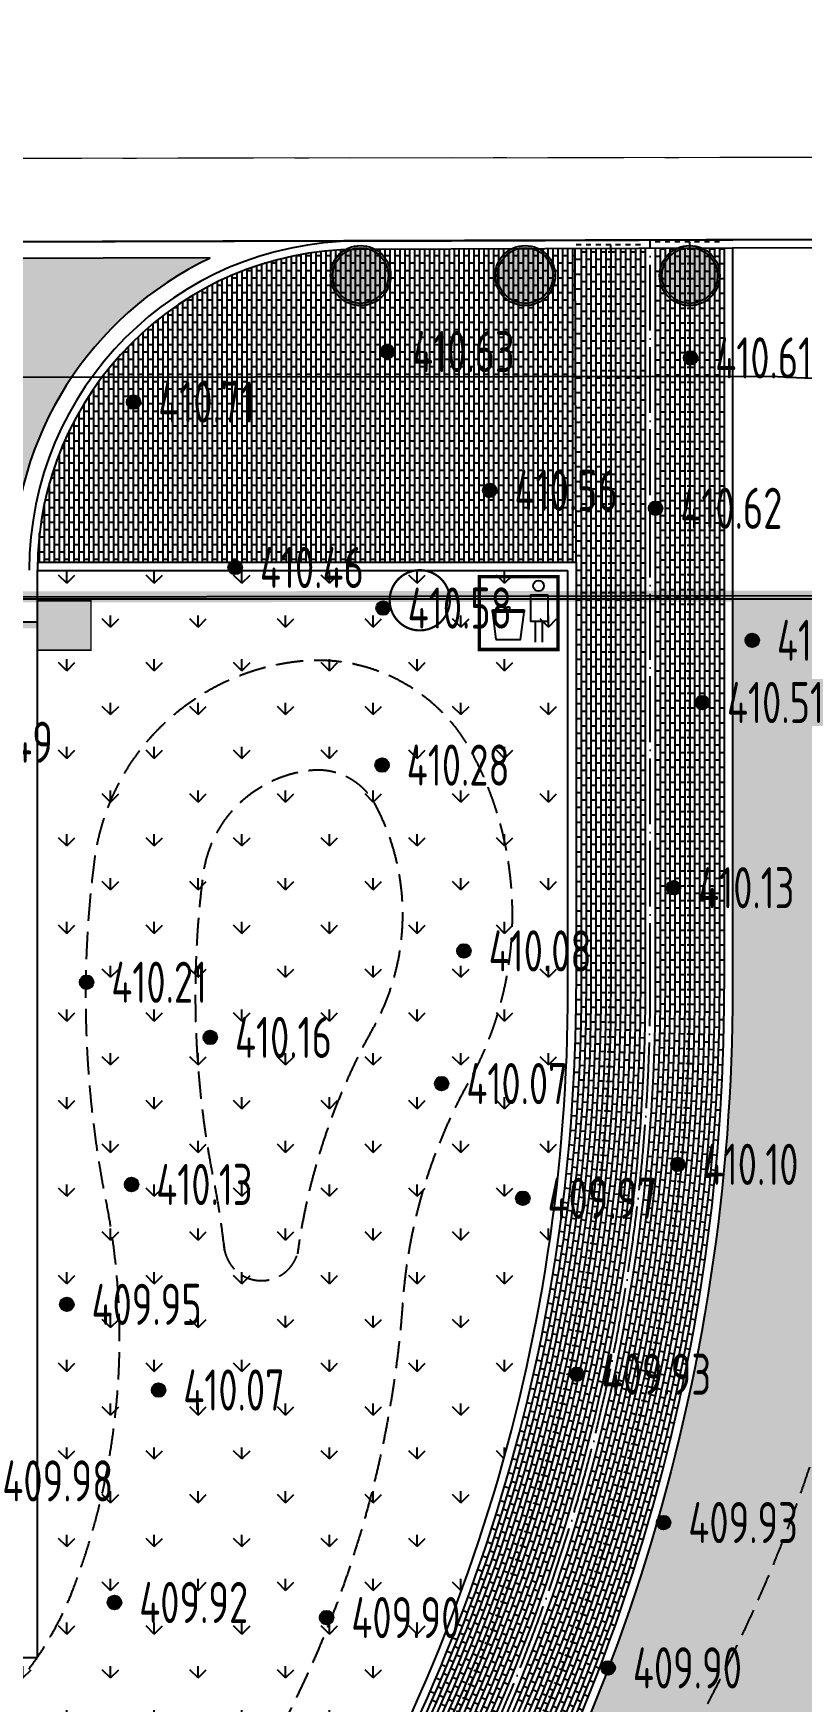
# Model space of a CAD drawing. Header units: millimetres. Extents: x 387826 to 388039216, y 3325062 to 3325368396.
# Drawn here: x 387592578 to 387606583, y 3324925966 to 3324956379 of the extents above; entities that cross this region are included whole.
import ezdxf
from ezdxf.enums import TextEntityAlignment as Align

# ---------------------------------------------------------------- set-up
doc = ezdxf.new("R2010")
doc.units = ezdxf.units.MM
doc.header["$LTSCALE"] = 1000
doc.header["$MEASUREMENT"] = 0
for name, pattern in [('000-Earth-MSCQ（不打印）$0$C2', [13.5, 10, -1.5, 0.5, -1.5]), ('000-Earth-MSCQ（不打印）$0$DIVIDE2', [0.625, 0.25, -0.125, 0, -0.125, 0, -0.125]), ('ACAD_ISO04W100', [30, 24, -3, 0, -3]), ('C2', [13.5, 10, -1.5, 0.5, -1.5]), ('DASH', [0.35, 0.25, -0.1]), ('DIVIDE2', [0.625, 0.25, -0.125, 0, -0.125, 0, -0.125])]:
    doc.linetypes.add(name, pattern=pattern)
for name, color, linetype in [('0 Plan-Furniture', 215, 'Continuous'), ('0 Plan-Green', 3, 'Continuous'), ('0 Plan-Green C1', 60, 'DASH'), ('0 Plan-Green C2', 75, 'DASH'), ('0 Plan-Green Hatch', 76, 'Continuous'), ('0 Plan-Hatch 1', 8, 'Continuous'), ('0 Plan-Pavedivide', 15, 'Continuous'), ('0 Plan-Road 1', 2, 'Continuous'), ('0 Plan-Road 2', 40, 'Continuous'), ('0 Plan-Wall 1', 32, 'Continuous'), ('0-SITE', 7, 'Continuous'), ('000-Earth-MSCQ（不打印）$0$0NT-Earth Building', 251, 'Continuous'), ('000-Earth-MSCQ（不打印）$0$0NT-Earth Rord', 2, 'Continuous'), ('000-Earth-MSCQ（不打印）$0$0NT-Redline', 1, '000-Earth-MSCQ（不打印）$0$DIVIDE2'), ('000-Earth-MSCQ（不打印）$0$GCD', 251, 'Continuous'), ('000-Earth-MSCQ（不打印）$0$RD-红线', 7, 'Continuous'), ('0NT-Center', 1, 'ACAD_ISO04W100'), ('0NT-Redline', 1, 'DIVIDE2')]:
    doc.layers.add(name, color=color, linetype=linetype)
doc.layers.add('000-Earth-MSCQ（不打印）$0$RD-中线', color=1, linetype='000-Earth-MSCQ（不打印）$0$C2', lineweight=0)
doc.layers.add('RD-中线', color=1, linetype='C2', lineweight=0)
doc.layers.add('0NT-辅助线（不打印）', color=157, linetype='Continuous', plot=False)
doc.styles.add('000-Earth-MSCQ（不打印）$0$HZ', font='gbenor.shx', dxfattribs={"width": 0.8, "bigfont": 'hztxt.shx'})
pattern_1 = [(90, (387910883.6, 3325096422.7), (-798.2364, 798.2364), [211.6645, -1384.808]), (45, (387910883.6, 3325096422.7), (-798.237, 798.237), [211.6645, -917.213]), (135, (387910883.6, 3325096422.7), (-798.237, -798.237), [211.6645, -917.213])]

# ---------------------------------------------------------------- blocks, each defined once
blk = doc.blocks.new('GZF')
at = {"layer": '0 Plan-Hatch 1', "ltscale": 10}
for p, q in [((0, 630), (0, 540)), ((-135, 540), (-135, 450)), ((-135, 360), (-135, 270)), ((0, 450), (0, 360)), ((-135, 180), (-135, 90)), ((-135, 0), (-135, -90)), ((0, 270), (0, 180)), ((0, 90), (0, 0)), ((-135, -180), (-135, -270)), ((0, -270), (0, -360)), ((-135, -360), (-135, -450)), ((-135, -540), (-135, -630)), ((0, -450), (0, -540))]:
    blk.add_line(p, q, dxfattribs=at)
at = {"layer": '0NT-辅助线（不打印）', "ltscale": 10}
for p, q in [((0, 0), (-135, 0)), ((0, 45), (0, -45)), ((0, -90), (0, -180))]:
    blk.add_line(p, q, dxfattribs=at)
blk.add_circle((0, 0), 9.1, dxfattribs=at)
blk = doc.blocks.new('000-Earth-MSCQ（不打印）$0$gc200')
h = blk.add_hatch(color=256)
edge = h.paths.add_edge_path()
edge.add_arc((0, 0), 0.25, 0, 360)
blk.add_circle((0, 0), 0.25)
blk = doc.blocks.new('000-Earth-MSCQ（不打印）')
at = {"layer": '000-Earth-MSCQ（不打印）$0$0NT-Earth Building', "flags": 128}
blk.add_lwpolyline([(387665912, 3325126056), (387660810, 3325090818), (387659421, 3325081389), (387655754, 3325049879), (387653496, 3325031170), (387649228, 3324995042), (387645973, 3324971300), (387643855, 3324956176), (387643100, 3324954859), (387641858, 3324954116), (387641144, 3324953580), (387636961, 3324953161), (387621878, 3324953379), (387607044, 3324952618), (387565204, 3324952506), (387550700, 3324952182), (387550439, 3324948057), (387548142, 3324946295)], dxfattribs=at)
at = {"layer": '000-Earth-MSCQ（不打印）$0$0NT-Earth Rord', "color": 8}
blk.add_lwpolyline([(387812091, 3325157336), (387803520, 3325142962), (387806085, 3325140996), (387789740, 3325111572), (387783836, 3325112751, 0.044396), (387777604, 3325113081, 0.292814), (387770442, 3325107823), (387767042, 3325098395), (387742439, 3325107401), (387733962, 3325100495), (387710761, 3325103573), (387707062, 3325086343), (387664000, 3325090184), (387658618, 3325029855), (387656935, 3325010980), (387655486, 3324994740), (387654965, 3324989077, -0.149248), (387646090, 3324967247, -0.176481), (387620643, 3324951141, -0.061287), (387606030, 3324950121), (387564308, 3324950070), (387551979, 3324937711), (387552033, 3324893807), (387552063, 3324868731)], format="xyb", dxfattribs=at)
at = {"layer": '000-Earth-MSCQ（不打印）$0$0NT-Redline', "ltscale": 2, "const_width": 200, "flags": 128}
blk.add_lwpolyline([(387727149, 3325038561), (387731947, 3325045522), (387732793, 3325048405), (387736658, 3325052380), (387738724, 3325053062), (387755596, 3325073700), (387757359, 3325075810), (387765031, 3325091176), (387763567, 3325091307), (387766674, 3325095973), (387768081, 3325098002), (387742439, 3325107401), (387733962, 3325100495), (387710761, 3325103573), (387709168, 3325096153), (387707062, 3325086343), (387667982, 3325089798), (387659067, 3324989866, -0.388035), (387611316, 3324946127), (387565970, 3324946072), (387555981, 3324936059), (387556068, 3324865035), (387556223, 3324859820), (387559228, 3324808008), (387571720, 3324797668), (387579381, 3324798672), (387574233, 3324808495), (387578832, 3324814782), (387583345, 3324819564), (387587163, 3324822804), (387589540, 3324824523), (387592355, 3324826109), (387596137, 3324826850), (387597082, 3324832681), (387591571, 3324839025), (387608981, 3324853035), (387614411, 3324846804), (387614514, 3324846803), (387616795, 3324854896), (387623174, 3324853940), (387635096, 3324877615), (387637326, 3324880091), (387648093, 3324901769), (387653676, 3324913099), (387659030, 3324926313), (387666293, 3324933026), (387674563, 3324955273), (387674699, 3324955834), (387679274, 3324966056), (387692671, 3324988472), (387687672, 3324991570), (387699107, 3325013209), (387703731, 3325018963), (387707661, 3325021086), (387708979, 3325021533), (387713125, 3325024321), (387719878, 3325030250)], format="xyb", close=True, dxfattribs=at)
at = {"layer": '000-Earth-MSCQ（不打印）$0$RD-中线', "ltscale": 0.5, "flags": 128}
blk.add_lwpolyline([(387483592, 3324953971), (387611306, 3324954127, 0.388035), (387651099, 3324990573), (387682291, 3325340224)], format="xyb", dxfattribs=at)
at = {"layer": '000-Earth-MSCQ（不打印）$0$RD-红线', "color": 1, "ltscale": 10}
blk.add_line((387611316, 3324946127), (387565970, 3324946072), dxfattribs=at)
at = {"layer": '000-Earth-MSCQ（不打印）$0$GCD', "linetype": 'Continuous'}
ref = blk.add_blockref('000-Earth-MSCQ（不打印）$0$gc200', (387599031, 3324950578), dxfattribs=dict(at, xscale=500, yscale=500, zscale=500))
ref.add_attrib('height', '410.63', dxfattribs={"linetype": 'Continuous', "height": 750, "style": '000-Earth-MSCQ（不打印）$0$HZ', "width": 0.8}).set_placement((387599481, 3324950578), align=Align.MIDDLE_LEFT)
ref = blk.add_blockref('000-Earth-MSCQ（不打印）$0$gc200', (387604558, 3324950462), dxfattribs=dict(at, xscale=500, yscale=500, zscale=500))
ref.add_attrib('height', '410.61', dxfattribs={"linetype": 'Continuous', "height": 750, "style": '000-Earth-MSCQ（不打印）$0$HZ', "width": 0.8}).set_placement((387605008, 3324950462), align=Align.MIDDLE_LEFT)
ref = blk.add_blockref('000-Earth-MSCQ（不打印）$0$gc200', (387594405, 3324949657), dxfattribs=dict(at, xscale=500, yscale=500, zscale=500))
ref.add_attrib('height', '410.71', dxfattribs={"linetype": 'Continuous', "height": 750, "style": '000-Earth-MSCQ（不打印）$0$HZ', "width": 0.8}).set_placement((387594855, 3324949657), align=Align.MIDDLE_LEFT)
ref = blk.add_blockref('000-Earth-MSCQ（不打印）$0$gc200', (387600898, 3324948047), dxfattribs=dict(at, xscale=500, yscale=500, zscale=500))
ref.add_attrib('height', '410.56', dxfattribs={"linetype": 'Continuous', "height": 750, "style": '000-Earth-MSCQ（不打印）$0$HZ', "width": 0.8}).set_placement((387601348, 3324948047), align=Align.MIDDLE_LEFT)
ref = blk.add_blockref('000-Earth-MSCQ（不打印）$0$gc200', (387603921, 3324947721), dxfattribs=dict(at, xscale=500, yscale=500, zscale=500))
ref.add_attrib('height', '410.62', dxfattribs={"linetype": 'Continuous', "height": 750, "style": '000-Earth-MSCQ（不打印）$0$HZ', "width": 0.8}).set_placement((387604371, 3324947721), align=Align.MIDDLE_LEFT)
ref = blk.add_blockref('000-Earth-MSCQ（不打印）$0$gc200', (387596257, 3324946642), dxfattribs=dict(at, xscale=500, yscale=500, zscale=500))
ref.add_attrib('height', '410.46', dxfattribs={"linetype": 'Continuous', "height": 750, "style": '000-Earth-MSCQ（不打印）$0$HZ', "width": 0.8}).set_placement((387596707, 3324946642), align=Align.MIDDLE_LEFT)
ref = blk.add_blockref('000-Earth-MSCQ（不打印）$0$gc200', (387598952, 3324945902), dxfattribs=dict(at, xscale=500, yscale=500, zscale=500))
ref.add_attrib('height', '410.58', dxfattribs={"linetype": 'Continuous', "height": 750, "style": '000-Earth-MSCQ（不打印）$0$HZ', "width": 0.8}).set_placement((387599402, 3324945902), align=Align.MIDDLE_LEFT)
ref = blk.add_blockref('000-Earth-MSCQ（不打印）$0$gc200', (387605682, 3324945314), dxfattribs=dict(at, xscale=500, yscale=500, zscale=500))
ref.add_attrib('height', '410.59', dxfattribs={"linetype": 'Continuous', "height": 750, "style": '000-Earth-MSCQ（不打印）$0$HZ', "width": 0.8}).set_placement((387606132, 3324945314), align=Align.MIDDLE_LEFT)
ref = blk.add_blockref('000-Earth-MSCQ（不打印）$0$gc200', (387604772, 3324944180), dxfattribs=dict(at, xscale=500, yscale=500, zscale=500))
ref.add_attrib('height', '410.51', dxfattribs={"linetype": 'Continuous', "height": 750, "style": '000-Earth-MSCQ（不打印）$0$HZ', "width": 0.8}).set_placement((387605222, 3324944180), align=Align.MIDDLE_LEFT)
ref = blk.add_blockref('000-Earth-MSCQ（不打印）$0$gc200', (387590582, 3324943456), dxfattribs=dict(at, xscale=500, yscale=500, zscale=500))
ref.add_attrib('height', '410.49', dxfattribs={"linetype": 'Continuous', "height": 750, "style": '000-Earth-MSCQ（不打印）$0$HZ', "width": 0.8}).set_placement((387591032, 3324943456), align=Align.MIDDLE_LEFT)
ref = blk.add_blockref('000-Earth-MSCQ（不打印）$0$gc200', (387598934, 3324943039), dxfattribs=dict(at, xscale=500, yscale=500, zscale=500))
ref.add_attrib('height', '410.28', dxfattribs={"linetype": 'Continuous', "height": 750, "style": '000-Earth-MSCQ（不打印）$0$HZ', "width": 0.8}).set_placement((387599384, 3324943039), align=Align.MIDDLE_LEFT)
ref = blk.add_blockref('000-Earth-MSCQ（不打印）$0$gc200', (387604246, 3324940804), dxfattribs=dict(at, xscale=500, yscale=500, zscale=500))
ref.add_attrib('height', '410.13', dxfattribs={"linetype": 'Continuous', "height": 750, "style": '000-Earth-MSCQ（不打印）$0$HZ', "width": 0.8}).set_placement((387604696, 3324940804), align=Align.MIDDLE_LEFT)
ref = blk.add_blockref('000-Earth-MSCQ（不打印）$0$gc200', (387600427, 3324939652), dxfattribs=dict(at, xscale=500, yscale=500, zscale=500))
ref.add_attrib('height', '410.08', dxfattribs={"linetype": 'Continuous', "height": 750, "style": '000-Earth-MSCQ（不打印）$0$HZ', "width": 0.8}).set_placement((387600877, 3324939652), align=Align.MIDDLE_LEFT)
ref = blk.add_blockref('000-Earth-MSCQ（不打印）$0$gc200', (387593549, 3324939081), dxfattribs=dict(at, xscale=500, yscale=500, zscale=500))
ref.add_attrib('height', '410.21', dxfattribs={"linetype": 'Continuous', "height": 750, "style": '000-Earth-MSCQ（不打印）$0$HZ', "width": 0.8}).set_placement((387593999, 3324939081), align=Align.MIDDLE_LEFT)
ref = blk.add_blockref('000-Earth-MSCQ（不打印）$0$gc200', (387595803, 3324938075), dxfattribs=dict(at, xscale=500, yscale=500, zscale=500))
ref.add_attrib('height', '410.16', dxfattribs={"linetype": 'Continuous', "height": 750, "style": '000-Earth-MSCQ（不打印）$0$HZ', "width": 0.8}).set_placement((387596253, 3324938075), align=Align.MIDDLE_LEFT)
ref = blk.add_blockref('000-Earth-MSCQ（不打印）$0$gc200', (387600021, 3324937233), dxfattribs=dict(at, xscale=500, yscale=500, zscale=500))
ref.add_attrib('height', '410.07', dxfattribs={"linetype": 'Continuous', "height": 750, "style": '000-Earth-MSCQ（不打印）$0$HZ', "width": 0.8}).set_placement((387600471, 3324937233), align=Align.MIDDLE_LEFT)
ref = blk.add_blockref('000-Earth-MSCQ（不打印）$0$gc200', (387604329, 3324935761), dxfattribs=dict(at, xscale=500, yscale=500, zscale=500))
ref.add_attrib('height', '410.10', dxfattribs={"linetype": 'Continuous', "height": 750, "style": '000-Earth-MSCQ（不打印）$0$HZ', "width": 0.8}).set_placement((387604779, 3324935761), align=Align.MIDDLE_LEFT)
ref = blk.add_blockref('000-Earth-MSCQ（不打印）$0$gc200', (387594368, 3324935394), dxfattribs=dict(at, xscale=500, yscale=500, zscale=500))
ref.add_attrib('height', '410.13', dxfattribs={"linetype": 'Continuous', "height": 750, "style": '000-Earth-MSCQ（不打印）$0$HZ', "width": 0.8}).set_placement((387594818, 3324935394), align=Align.MIDDLE_LEFT)
ref = blk.add_blockref('000-Earth-MSCQ（不打印）$0$gc200', (387601501, 3324935142), dxfattribs=dict(at, xscale=500, yscale=500, zscale=500))
ref.add_attrib('height', '409.97', dxfattribs={"linetype": 'Continuous', "height": 750, "style": '000-Earth-MSCQ（不打印）$0$HZ', "width": 0.8}).set_placement((387601951, 3324935142), align=Align.MIDDLE_LEFT)
ref = blk.add_blockref('000-Earth-MSCQ（不打印）$0$gc200', (387593188, 3324933209), dxfattribs=dict(at, xscale=500, yscale=500, zscale=500))
ref.add_attrib('height', '409.95', dxfattribs={"linetype": 'Continuous', "height": 750, "style": '000-Earth-MSCQ（不打印）$0$HZ', "width": 0.8}).set_placement((387593638, 3324933209), align=Align.MIDDLE_LEFT)
ref = blk.add_blockref('000-Earth-MSCQ（不打印）$0$gc200', (387594861, 3324931647), dxfattribs=dict(at, xscale=500, yscale=500, zscale=500))
ref.add_attrib('height', '410.07', dxfattribs={"linetype": 'Continuous', "height": 750, "style": '000-Earth-MSCQ（不打印）$0$HZ', "width": 0.8}).set_placement((387595311, 3324931647), align=Align.MIDDLE_LEFT)
ref = blk.add_blockref('000-Earth-MSCQ（不打印）$0$gc200', (387602486, 3324931935), dxfattribs=dict(at, xscale=500, yscale=500, zscale=500))
ref.add_attrib('height', '409.93', dxfattribs={"linetype": 'Continuous', "height": 750, "style": '000-Earth-MSCQ（不打印）$0$HZ', "width": 0.8}).set_placement((387602936, 3324931935), align=Align.MIDDLE_LEFT)
ref = blk.add_blockref('000-Earth-MSCQ（不打印）$0$gc200', (387591562, 3324929990), dxfattribs=dict(at, xscale=500, yscale=500, zscale=500))
ref.add_attrib('height', '409.98', dxfattribs={"linetype": 'Continuous', "height": 750, "style": '000-Earth-MSCQ（不打印）$0$HZ', "width": 0.8}).set_placement((387592012, 3324929990), align=Align.MIDDLE_LEFT)
ref = blk.add_blockref('000-Earth-MSCQ（不打印）$0$gc200', (387604067, 3324929231), dxfattribs=dict(at, xscale=500, yscale=500, zscale=500))
ref.add_attrib('height', '409.93', dxfattribs={"linetype": 'Continuous', "height": 750, "style": '000-Earth-MSCQ（不打印）$0$HZ', "width": 0.8}).set_placement((387604517, 3324929231), align=Align.MIDDLE_LEFT)
ref = blk.add_blockref('000-Earth-MSCQ（不打印）$0$gc200', (387594057, 3324927774), dxfattribs=dict(at, xscale=500, yscale=500, zscale=500))
ref.add_attrib('height', '409.92', dxfattribs={"linetype": 'Continuous', "height": 750, "style": '000-Earth-MSCQ（不打印）$0$HZ', "width": 0.8}).set_placement((387594507, 3324927774), align=Align.MIDDLE_LEFT)
ref = blk.add_blockref('000-Earth-MSCQ（不打印）$0$gc200', (387597924, 3324927498), dxfattribs=dict(at, xscale=500, yscale=500, zscale=500))
ref.add_attrib('height', '409.90', dxfattribs={"linetype": 'Continuous', "height": 750, "style": '000-Earth-MSCQ（不打印）$0$HZ', "width": 0.8}).set_placement((387598374, 3324927498), align=Align.MIDDLE_LEFT)
ref = blk.add_blockref('000-Earth-MSCQ（不打印）$0$gc200', (387603056, 3324926582), dxfattribs=dict(at, xscale=500, yscale=500, zscale=500))
ref.add_attrib('height', '409.90', dxfattribs={"linetype": 'Continuous', "height": 750, "style": '000-Earth-MSCQ（不打印）$0$HZ', "width": 0.8}).set_placement((387603506, 3324926582), align=Align.MIDDLE_LEFT)
blk = doc.blocks.new('fsdeghfgjfg')
at = {"layer": '0 Plan-Furniture'}
for p, q in [((481422.01, 3490948.201), (481422.505, 3490948.201)), ((481422.01, 3490948.201), (481422.011, 3490947.445)), ((481422.505, 3490948.201), (481422.505, 3490947.445)), ((481420.931, 3490947.709), (481420.931, 3490947.778)), ((481420.931, 3490947.778), (481421.831, 3490947.778)), ((481421.343, 3490947.778), (481421.343, 3490947.865)), ((481421.343, 3490947.865), (481421.42, 3490947.865)), ((481421.42, 3490947.865), (481421.42, 3490947.778)), ((481421.831, 3490947.778), (481421.831, 3490947.709)), ((481422.505, 3490947.445), (481422.011, 3490947.445)), ((481422.16, 3490946.859), (481422.16, 3490947.445)), ((481422.349, 3490947.445), (481422.349, 3490946.859))]:
    blk.add_line(p, q, dxfattribs=at)
at = {"layer": '0 Plan-Furniture', "const_width": 0.1}
blk.add_lwpolyline([(481420.558, 3490948.721), (481420.558, 3490946.646), (481422.799, 3490946.646), (481422.799, 3490948.721)], close=True, dxfattribs=at)
at = {"layer": '0 Plan-Furniture'}
blk.add_lwpolyline([(481421.031, 3490946.93), (481421.73, 3490946.93), (481421.83, 3490947.709), (481420.931, 3490947.709)], close=True, dxfattribs=at)
blk.add_circle((481422.244, 3490948.459), 0.152, dxfattribs=at)
blk = doc.blocks.new('A$C57534FC8')
at = {"layer": '0 Plan-Furniture'}
h = blk.add_hatch(color=251, dxfattribs=at)
edge = h.paths.add_edge_path()
edge.add_arc((0, 0.02), 2.53, 0, 360)
for radius in [2.74, 2.54]:
    blk.add_circle((0, 0), radius, dxfattribs=at)
blk = doc.blocks.new('A$C03B44923')
at = {"layer": '0 Plan-Furniture', "ltscale": 10}
h = blk.add_hatch(color=8, dxfattribs=at)
h.dxf.hatch_style = 1
h.paths.add_polyline_path([(0, 819), (903, 819), (903, 0), (0, 0)])
h.paths.add_polyline_path([(903, 460), (4338, 460), (4338, 359), (903, 359)])
at = {"layer": '0 Plan-Furniture', "ltscale": 10, "const_width": 20}
for points in [[(0, 819), (903, 819), (903, 0), (0, 0)], [(903, 460), (4338, 460), (4338, 359), (903, 359)]]:
    blk.add_lwpolyline(points, close=True, dxfattribs=at)
blk = doc.blocks.new('简介介绍牌')
at = {"layer": '0 Plan-Furniture', "const_width": 80}
blk.add_lwpolyline([(1098, 1098, 1), (-1098, 1098, 1), (1098, 1098, 1)], format="xyb", dxfattribs=at)

msp = doc.modelspace()

# ---------------------------------------------------------------- hatches: boundary and pattern name
at = {"layer": '0 Plan-Green Hatch', "ltscale": 10}
h = msp.add_hatch(dxfattribs=at)
h.set_pattern_fill('GRASS', color=256, scale=400, double=1)
h.set_pattern_definition(pattern_1)
edge = h.paths.add_edge_path()
edge.add_line((387622439, 3324854051), (387623174, 3324853940))
edge.add_line((387623174, 3324853940), (387635096, 3324877615))
edge.add_line((387635096, 3324877615), (387637326, 3324880091))
edge.add_line((387637326, 3324880091), (387648093, 3324901769))
edge.add_line((387648093, 3324901769), (387653676, 3324913099))
edge.add_line((387653676, 3324913099), (387659030, 3324926313))
edge.add_line((387659030, 3324926313), (387666293, 3324933026))
edge.add_line((387666293, 3324933026), (387674563, 3324955273))
edge.add_line((387674563, 3324955273), (387674699, 3324955834))
edge.add_line((387674699, 3324955834), (387679274, 3324966056))
edge.add_line((387679274, 3324966056), (387692671, 3324988472))
edge.add_line((387692671, 3324988472), (387687672, 3324991570))
edge.add_line((387687672, 3324991570), (387699107, 3325013209))
edge.add_line((387699107, 3325013209), (387703731, 3325018963))
edge.add_line((387703731, 3325018963), (387707661, 3325021086))
edge.add_line((387707661, 3325021086), (387708979, 3325021533))
edge.add_line((387708979, 3325021533), (387713125, 3325024321))
edge.add_line((387713125, 3325024321), (387719878, 3325030250))
edge.add_line((387719878, 3325030250), (387727149, 3325038561))
edge.add_line((387727149, 3325038561), (387731947, 3325045522))
edge.add_line((387731947, 3325045522), (387732793, 3325048405))
edge.add_line((387732793, 3325048405), (387736658, 3325052380))
edge.add_line((387736658, 3325052380), (387738724, 3325053062))
edge.add_line((387738724, 3325053062), (387755596, 3325073700))
edge.add_line((387755596, 3325073700), (387757359, 3325075810))
edge.add_line((387757359, 3325075810), (387765031, 3325091176))
edge.add_line((387765031, 3325091176), (387763567, 3325091307))
edge.add_line((387763567, 3325091307), (387764643, 3325092871))
edge.add_line((387764643, 3325092871), (387763677, 3325093514))
edge.add_line((387763677, 3325093514), (387760352, 3325088520))
edge.add_line((387760352, 3325088520), (387757855, 3325090182))
edge.add_line((387757855, 3325090182), (387746044, 3325072445))
edge.add_arc((387645329, 3325139508), 121000, 309.74241, 326.34169, ccw=False)
edge.add_arc((387645329, 3325139508), 121000, 304.96117, 309.74243, ccw=False)
edge.add_arc((387763684, 3324966247), 88844, 123.48685, 149.78954)
edge.add_arc((387680669, 3325002504), 10500, -109.5937, 53.5592, ccw=False)
edge.add_line((387677148, 3324992612), (387673651, 3324985981))
edge.add_line((387673651, 3324985981), (387646880, 3324935220))
edge.add_arc((387620344, 3324949214), 30000, 286.5819, 332.1931, ccw=False)
edge.add_arc((387637328, 3324892179), 29511, 106.5819, 159.4826)
edge.add_line((387609689, 3324902522), (387600522, 3324902522))
edge.add_arc((387629038, 3324896342), 29178, 167.7716, 206.6178)
edge.add_line((387602953, 3324883269), (387599369, 3324882693))
edge.add_arc((387581781, 3324878865), 18000, -22.8216, 12.2787, ccw=False)
edge.add_line((387598371, 3324871883), (387617733, 3324862102))
edge.add_line((387617733, 3324862102), (387620050, 3324854469))
edge.add_line((387620050, 3324854469), (387622439, 3324854051))
h = msp.add_hatch(dxfattribs=at)
h.set_pattern_fill('GRASS', color=256, scale=400, double=1)
h.set_pattern_definition(pattern_1)
edge = h.paths.add_edge_path()
edge.add_line((387605213, 3324914027), (387598664, 3324918304))
edge.add_arc((387602932, 3324916290), 4719, 143.0083, 154.7369, ccw=False)
edge.add_arc((387570323, 3324938960), 35000, 325.4866, 360)
edge.add_line((387605323, 3324938960), (387605323, 3324946120))
edge.add_line((387605323, 3324946120), (387611316, 3324946127))
edge.add_line((387611316, 3324946127), (387614771, 3324946256))
edge.add_line((387614771, 3324946256), (387618955, 3324946756))
edge.add_line((387618955, 3324946756), (387623204, 3324947639))
edge.add_line((387623204, 3324947639), (387628446, 3324949319))
edge.add_line((387628446, 3324949319), (387633018, 3324951352))
edge.add_line((387633018, 3324951352), (387635887, 3324952937))
edge.add_line((387635887, 3324952937), (387636770, 3324953013))
edge.add_line((387636770, 3324953013), (387641201, 3324953435))
edge.add_line((387641201, 3324953435), (387643259, 3324954834))
edge.add_line((387643259, 3324954834), (387643999, 3324956126))
edge.add_line((387643999, 3324956126), (387644469, 3324959483))
edge.add_line((387644469, 3324959483), (387647018, 3324962120))
edge.add_line((387647018, 3324962120), (387649717, 3324965421))
edge.add_line((387649717, 3324965421), (387651287, 3324967654))
edge.add_line((387651287, 3324967654), (387653047, 3324970530))
edge.add_line((387653047, 3324970530), (387654554, 3324973408))
edge.add_line((387654554, 3324973408), (387656414, 3324977855))
edge.add_line((387656414, 3324977855), (387657664, 3324981620))
edge.add_line((387657664, 3324981620), (387659067, 3324989862))
edge.add_line((387659067, 3324989862), (387660604, 3325007095))
edge.add_line((387660604, 3325007095), (387670180, 3325002045))
edge.add_arc((387680669, 3325002504), 10500, 182.5086, 233.9799)
edge.add_line((387674495, 3324994012), (387644226, 3324936619))
edge.add_arc((387620344, 3324949214), 27000, 286.5819, 332.1931, ccw=False)
edge.add_arc((387637328, 3324892179), 32511, 106.5819, 154.1647)
edge.add_line((387608066, 3324906346), (387601566, 3324906472))
edge.add_arc((387632545, 3324896175), 32646, 146.8498, 161.6139, ccw=False)
h = msp.add_hatch(dxfattribs=at)
h.set_pattern_fill('GRASS', color=256, scale=400, double=1)
h.set_pattern_definition(pattern_1)
edge = h.paths.add_edge_path()
edge.add_line((387575606, 3324905372), (387569812, 3324905372))
edge.add_line((387569812, 3324905372), (387569812, 3324906272))
edge.add_line((387569812, 3324906272), (387575312, 3324906272))
edge.add_line((387575312, 3324906272), (387575312, 3324926572))
edge.add_line((387575312, 3324926572), (387569814, 3324926572))
edge.add_arc((387575662, 3324926422), 5850, 91.4693, 178.5307, ccw=False)
edge.add_line((387575512, 3324932270), (387575512, 3324926772))
edge.add_line((387575512, 3324926772), (387592653, 3324926772))
edge.add_line((387592653, 3324926772), (387592653, 3324946588))
edge.add_line((387592653, 3324946588), (387602323, 3324946588))
edge.add_line((387602323, 3324946588), (387602323, 3324938960))
edge.add_arc((387570323, 3324938960), 32000, -34.5134, 0, ccw=False)
edge.add_arc((387632545, 3324896175), 43513, 145.4866, 167.7978)
edge.add_line((387590015, 3324905372), (387575606, 3324905372))
h = msp.add_hatch(dxfattribs=at)
h.set_pattern_fill('GRASS', color=256, scale=400, double=1)
h.set_pattern_definition(pattern_1)
edge = h.paths.add_edge_path()
edge.add_line((387564087, 3324808679), (387562590, 3324819517))
edge.add_arc((387605680, 3324825470), 43500, 114.1135, 187.865, ccw=False)
edge.add_arc((387581781, 3324878865), 15000, 294.1135, 372.9095)
edge.add_line((387596401, 3324882216), (387591598, 3324881444))
edge.add_arc((387632666, 3324896181), 43631, 171.4451, 199.7405, ccw=False)
edge.add_line((387589520, 3324902672), (387585472, 3324902672))
edge.add_line((387585472, 3324902672), (387585472, 3324896072))
edge.add_line((387585472, 3324896072), (387583771, 3324896072))
edge.add_line((387583771, 3324896072), (387583772, 3324893072))
edge.add_line((387583772, 3324893072), (387584322, 3324893072))
edge.add_line((387584322, 3324893072), (387584322, 3324886222))
edge.add_line((387584322, 3324886222), (387575072, 3324886222))
edge.add_line((387575072, 3324886222), (387575072, 3324893072))
edge.add_line((387575072, 3324893072), (387576922, 3324893072))
edge.add_line((387576922, 3324893072), (387576922, 3324896072))
edge.add_line((387576922, 3324896072), (387573922, 3324896072))
edge.add_line((387573922, 3324896072), (387573922, 3324902672))
edge.add_line((387573922, 3324902672), (387563512, 3324902672))
edge.add_line((387563512, 3324902672), (387563512, 3324906272))
edge.add_line((387563512, 3324906272), (387558012, 3324906272))
edge.add_line((387558012, 3324906272), (387558012, 3324931572))
edge.add_line((387558012, 3324931572), (387563512, 3324931572))
edge.add_line((387563512, 3324931572), (387563512, 3324932400))
edge.add_line((387563512, 3324932400), (387563836, 3324932725))
edge.add_line((387563836, 3324932725), (387559942, 3324936609))
edge.add_line((387559942, 3324936609), (387565450, 3324942131))
edge.add_line((387565450, 3324942131), (387569344, 3324938247))
edge.add_line((387569344, 3324938247), (387569668, 3324938572))
edge.add_line((387569668, 3324938572), (387569853, 3324938572))
edge.add_line((387569853, 3324938572), (387569853, 3324944072))
edge.add_line((387569853, 3324944072), (387580153, 3324944072))
edge.add_line((387580153, 3324944072), (387580153, 3324938572))
edge.add_line((387580153, 3324938572), (387580503, 3324938572))
edge.add_arc((387564914, 3324960011), 26508, 306.0222, 323.9778)
edge.add_line((387586353, 3324944422), (387586353, 3324946072))
edge.add_line((387586353, 3324946072), (387565970, 3324946072))
edge.add_line((387565970, 3324946072), (387555981, 3324936059))
edge.add_line((387555981, 3324936059), (387556083, 3324865035))
edge.add_line((387556083, 3324865035), (387556223, 3324859820))
edge.add_line((387556223, 3324859820), (387559228, 3324808008))
edge.add_line((387559228, 3324808008), (387564087, 3324808679))
at = {"layer": '0 Plan-Hatch 1', "ltscale": 10}
h = msp.add_hatch(dxfattribs=at)
h.set_pattern_fill('900X300', color=256, scale=0.3, pattern_type=2)
h.set_pattern_definition([(180, (387602322.75, 3324948001.95), (3e-07, -270), [90, -90]), (180, (387602232.75, 3324947866.95), (3e-07, -270), [90, -90]), (90, (387602322.75, 3324947731.95), (-180, -2e-07), []), (90, (387602232.75, 3324947731.95), (-180, -2e-07), [])])
edge = h.paths.add_edge_path()
edge.add_line((387602473, 3324946738), (387592655, 3324946738))
edge.add_arc((387598506, 3324946589), 5853, 90.2014, 178.536, ccw=False)
edge.add_line((387598485, 3324952441), (387602455, 3324952454))
edge.add_line((387602455, 3324952454), (387602473, 3324946738))
h = msp.add_hatch(dxfattribs=at)
h.set_pattern_fill('混凝土', color=256, scale=200)
h.set_pattern_definition([(50, (387585506.2, 3324938266), (1434.52, -125.504), [150, -1650]), (355, (387585506.2, 3324938266), (-277.503, 1504.384), [120, -1320]), (100.4514, (387585625.7, 3324938255.5), (1157.02, 1378.88), [127.48, -1402.284]), (46.184, (387585506.2, 3324938666), (2134.48, -331.04), [225, -2475]), (96.6356, (387585684, 3324938638.4), (1869.33, 1948.24), [191.22, -2103.43]), (351.184, (387585506.2, 3324938666), (1869.32, 1948.24), [180, -1980]), (21, (387585706.2, 3324938566), (1193.814, -805.238), [150, -1650]), (326, (387585706.2, 3324938566), (486.63, 1450.3), [120, -1320]), (71.4514, (387585805.7, 3324938498.9), (1680.445, 645.06), [127.48, -1402.284]), (37.5, (387585506.2, 3324938265.96), (24.32, 665.788), [0, -1304, 0, -1340, 0, -1325]), (7.5, (387585506.2, 3324938265.96), (526.139, 788.823), [0, -764, 0, -1274, 0, -505]), (327.5, (387585060.2, 3324938265.96), (1067.645, -45.11), [0, -500, 0, -1560, 0, -2070]), (317.5, (387584860.2, 3324938266), (1166.372, 200.21), [0, -650, 0, -1036, 0, -1470])])
edge = h.paths.add_edge_path()
edge.add_line((387563962, 3324903122), (387569362, 3324903122))
edge.add_line((387569362, 3324903122), (387569362, 3324926422))
edge.add_arc((387575662, 3324926422), 6300, 90, 180, ccw=False)
edge.add_line((387575662, 3324932722), (387592203, 3324932722))
edge.add_line((387592203, 3324932722), (387592203, 3324946591))
edge.add_arc((387598496, 3324946597), 6293, 115.3465, 180.048, ccw=False)
edge.add_line((387595802, 3324952284), (387583170, 3324952250))
edge.add_arc((387580510, 3324946547), 6293, -0.0398, 64.9946, ccw=False)
edge.add_line((387586803, 3324946543), (387586803, 3324944422))
edge.add_arc((387580503, 3324944422), 6300, -90, 0, ccw=False)
edge.add_line((387580503, 3324938122), (387569855, 3324938122))
edge.add_line((387569855, 3324938122), (387563962, 3324932214))
edge.add_line((387563962, 3324932214), (387563962, 3324903122))

# ---------------------------------------------------------------- linework, layer by layer
at = {"layer": '0 Plan-Green', "ltscale": 10}
for p, q in [((387607044, 3324952468), (387605323, 3324952463)), ((387592653, 3324926772), (387592653, 3324946591)), ((387576153, 3324926772), (387592653, 3324926772))]:
    msp.add_line(p, q, dxfattribs=at)
at = {"layer": '0 Plan-Green C1', "ltscale": 2, "flags": 128}
msp.add_lwpolyline([(387576822, 3324918509, -0.480669), (387580816, 3324925344, -0.144327), (387585236, 3324924717, 0.432698), (387593308, 3324928028, 0.141132), (387593905, 3324935091, -0.081089), (387593693, 3324941289, -0.351102), (387597473, 3324944940, -0.301166), (387600558, 3324943285, -0.256177), (387600508, 3324937255, 0.107973), (387599317, 3324933332, -0.131777), (387596018, 3324923689, 1.798469), (387596018, 3324923689, 1.930974)], format="xyb", dxfattribs=at)
at = {"layer": '0 Plan-Green C2', "ltscale": 2, "flags": 128}
for points in [[(387596064, 3324934191, 0.022044), (387595867, 3324935481, -0.081089), (387595676, 3324941035, -0.351102), (387597658, 3324942949, -0.301166), (387598797, 3324942338, -0.256177), (387598763, 3324938232, 0.094027), (387597392, 3324934128, 0.094027)], [(387608122, 3324937786, -0.110416), (387604985, 3324926157, 0.650343), (387610324, 3324919113, 0.127501), (387617030, 3324922644, -0.147401), (387626837, 3324927328, 0.153653), (387636363, 3324932021, 0.087738), (387641383, 3324938863, 0.087738)], [(387596051, 3324934310, 0.990801), (387597422, 3324934331, -0.316656)]]:
    msp.add_lwpolyline(points, format="xyb", dxfattribs=at)
at = {"layer": '0 Plan-Hatch 1', "ltscale": 10}
msp.add_line((387602473, 3324946738), (387602455, 3324952454), dxfattribs=at)
for points in [[(387602563, 3324952463), (387602563, 3324938960, -0.151742), (387596888, 3324920693)], [(387602653, 3324952463), (387602653, 3324938960, -0.151742), (387596962, 3324920642)], [(387602743, 3324952463), (387602743, 3324938960, -0.151742), (387597037, 3324920591)], [(387602833, 3324952463), (387602833, 3324938960, -0.151742), (387597111, 3324920540)], [(387602923, 3324952463), (387602923, 3324938960, -0.151742), (387597185, 3324920489)], [(387603013, 3324952463), (387603013, 3324938960, -0.151742), (387597259, 3324920438)], [(387603103, 3324952463), (387603103, 3324938960, -0.151742), (387597333, 3324920387)], [(387603193, 3324952463), (387603193, 3324938960, -0.151742), (387597407, 3324920336)], [(387603283, 3324952463), (387603283, 3324938960, -0.151742), (387597482, 3324920285)], [(387603373, 3324952463), (387603373, 3324938960, -0.151742), (387597556, 3324920234)], [(387603463, 3324952463), (387603463, 3324938960, -0.151742), (387597630, 3324920183)], [(387603553, 3324952463), (387603553, 3324938960, -0.151742), (387597704, 3324920132)], [(387603643, 3324952463), (387603643, 3324938960, -0.151742), (387597778, 3324920081)], [(387604003, 3324952463), (387604003, 3324938960, -0.151742), (387598075, 3324919877)], [(387604093, 3324952463), (387604093, 3324938960, -0.151742), (387598149, 3324919826)], [(387604183, 3324952463), (387604183, 3324938960, -0.151742), (387598223, 3324919775)], [(387604273, 3324952463), (387604273, 3324938960, -0.151742), (387598297, 3324919724)], [(387604363, 3324952463), (387604363, 3324938960, -0.151742), (387598371, 3324919673)], [(387604453, 3324952463), (387604453, 3324938960, -0.151742), (387598446, 3324919622)], [(387604543, 3324952463), (387604543, 3324938960, -0.151742), (387598520, 3324919571)], [(387604633, 3324952463), (387604633, 3324938960, -0.151742), (387598594, 3324919520)], [(387604723, 3324952463), (387604723, 3324938960, -0.151742), (387598668, 3324919469)], [(387604813, 3324952463), (387604813, 3324938960, -0.151742), (387598742, 3324919418)], [(387604903, 3324952463), (387604903, 3324938960, -0.151742), (387598816, 3324919367)], [(387604993, 3324952463), (387604993, 3324938960, -0.151742), (387598891, 3324919316)], [(387605083, 3324952463), (387605083, 3324938960, -0.151742), (387598965, 3324919265)]]:
    msp.add_lwpolyline(points, format="xyb", dxfattribs=at)
at = {"layer": '0 Plan-Pavedivide', "ltscale": 10}
for p, q in [((387598417, 3324952591), (387579507, 3324952540)), ((387605323, 3324952463), (387598481, 3324952441)), ((387605173, 3324952463), (387605173, 3324938960)), ((387595804, 3324952284), (387583170, 3324952250)), ((387592655, 3324946738), (387602473, 3324946738)), ((387602473, 3324946738), (387602473, 3324938960)), ((387565970, 3324946072), (387612409, 3324946072))]:
    msp.add_line(p, q, dxfattribs=at)
for points in [[(387603733, 3324952463), (387603733, 3324938960, -0.151742), (387597852, 3324920030)], [(387603913, 3324952463), (387603913, 3324938960, -0.151742), (387598001, 3324919928)]]:
    msp.add_lwpolyline(points, format="xyb", dxfattribs=at)
for centre, radius, start, end in [((387598503, 3324946591), 5850, 90.177, 180), ((387598503, 3324946591), 6300, 115.3705, 180), ((387570323, 3324938960), 32150, 325.4866, 0), ((387570323, 3324938960), 34850, 325.4866, 0)]:
    msp.add_arc(centre, radius, start, end, dxfattribs=at)
at = {"layer": '0 Plan-Road 1', "ltscale": 10}
msp.add_line((387598485, 3324952591), (387607044, 3324952618), dxfattribs=at)
msp.add_arc((387598503, 3324946591), 6000, 90.177, 180, dxfattribs=at)
at = {"layer": '0 Plan-Road 2', "ltscale": 10}
for p in [(387592653, 3324946588), (387602323, 3324938960)]:
    msp.add_line(p, (387602323, 3324946588), dxfattribs=at)
msp.add_lwpolyline([(387605323, 3324952463), (387605323, 3324938960, -0.151742), (387599163, 3324919129, 0.021569), (387599163, 3324919129)], format="xyb", dxfattribs=at)
msp.add_arc((387570323, 3324938960), 32000, 325.4866, 0, dxfattribs=at)
at = {"layer": '0NT-Center', "ltscale": 0.05}
msp.add_line((387603823, 3324938960), (387603823, 3324952608), dxfattribs=at)
msp.add_arc((387570323, 3324938960), 33500, 325.4866, 0, dxfattribs=at)
at = {"layer": '0NT-Redline', "ltscale": 2, "const_width": 200, "flags": 128}
msp.add_lwpolyline([(387727149, 3325038561), (387731947, 3325045522), (387732793, 3325048405), (387736658, 3325052380), (387738724, 3325053062), (387755596, 3325073700), (387757359, 3325075810), (387765031, 3325091176), (387763567, 3325091307), (387766674, 3325095973), (387768081, 3325098002), (387742439, 3325107401), (387733962, 3325100495), (387710761, 3325103573), (387709168, 3325096153), (387707062, 3325086343), (387667982, 3325089798), (387659067, 3324989866, -0.388035), (387611316, 3324946127), (387565970, 3324946072), (387555981, 3324936059), (387556068, 3324865035), (387556223, 3324859820), (387559228, 3324808008), (387571720, 3324797668), (387579381, 3324798672), (387574233, 3324808495), (387578832, 3324814782), (387583345, 3324819564), (387587163, 3324822804), (387589540, 3324824523), (387592355, 3324826109), (387596137, 3324826850), (387597082, 3324832681), (387591571, 3324839025), (387608981, 3324853035), (387614411, 3324846804), (387614514, 3324846803), (387616795, 3324854896), (387623174, 3324853940), (387635096, 3324877615), (387637326, 3324880091), (387648093, 3324901769), (387653676, 3324913099), (387659030, 3324926313), (387666293, 3324933026), (387674563, 3324955273), (387674699, 3324955834), (387679274, 3324966056), (387692671, 3324988472), (387687672, 3324991570), (387699107, 3325013209), (387703731, 3325018963), (387707661, 3325021086), (387708979, 3325021533), (387713125, 3325024321), (387719878, 3325030250)], format="xyb", close=True, dxfattribs=at)
at = {"layer": 'RD-中线', "ltscale": 0.5, "flags": 128}
msp.add_lwpolyline([(387547959, 3324954050), (387611306, 3324954127, 0.388035), (387651099, 3324990573), (387668208, 3325182366)], format="xyb", dxfattribs=at)

# ---------------------------------------------------------------- block references
at = {"xscale": 200, "yscale": 200, "zscale": 200}
for p in [(387598543, 3324951963), (387601543, 3324951963), (387604543, 3324951963)]:
    msp.add_blockref('A$C57534FC8', p, dxfattribs=at)
at = {"layer": '0 Plan-Furniture'}
for name, p, xscale, yscale, zscale, rotation in [('简介介绍牌', (387599618, 3324945495), 0.5000139521056941, 0.5000139521056941, 0.5000139521056941, 359.5719787298021), ('fsdeghfgjfg', (79392273, 1090752987), 639.9999999734066, 639.9999999734066, 639.9999999734066, 359.9974540105966)]:
    msp.add_blockref(name, p, dxfattribs=dict(at, xscale=xscale, yscale=yscale, zscale=zscale, rotation=rotation))
at = {"layer": '0 Plan-Furniture', "ltscale": 10, "xscale": 1.080000000000001, "yscale": 1.080000000000001, "zscale": 1.080000000000001, "rotation": 180.0000001137145}
msp.add_blockref('A$C03B44923', (387593628, 3324946031), dxfattribs=at)
at = {"layer": '0 Plan-Road 2'}
for p, rotation in [((387603103, 3324952389), 270.0000000467921), ((387603103, 3324952119), 270.0000000467921), ((387603103, 3324951849), 270.0000000467921), ((387603103, 3324951579), 270.0000000467921), ((387603103, 3324951309), 270.0000000467921), ((387603103, 3324951039), 270.0000000467921), ((387603103, 3324950769), 270.0000000467921), ((387603103, 3324950499), 270.0000000467921), ((387603103, 3324950229), 270.0000000467921), ((387603103, 3324949959), 270.0000000467921), ((387603103, 3324949689), 270.0000000467921), ((387603103, 3324949419), 270.0000000467921), ((387603103, 3324949149), 270.0000000467921), ((387603103, 3324948879), 270.0000000467921), ((387603103, 3324948609), 270.0000000467921), ((387603103, 3324948339), 270.0000000467921), ((387603103, 3324948069), 270.0000000467921), ((387603103, 3324947799), 270.0000000467921), ((387603103, 3324947529), 270.0000000467921), ((387603103, 3324947259), 270.0000000467921), ((387603103, 3324946989), 270.0000000467921), ((387603103, 3324946719), 270.0000000467921), ((387603103, 3324946449), 270.0000000467921), ((387603103, 3324946179), 270.0000000467921), ((387603103, 3324945909), 270.0000000467921), ((387603103, 3324945639), 270.0000000467921), ((387603103, 3324945369), 270.0000000467921), ((387603103, 3324945099), 270.0000000467921), ((387603103, 3324944829), 270.0000000467921), ((387603103, 3324944559), 270.0000000467921), ((387603103, 3324944289), 270.0000000467921), ((387603103, 3324944019), 270.0000000467921), ((387603103, 3324943749), 270.0000000467921), ((387603103, 3324943479), 270.0000000467921), ((387603103, 3324943209), 270.0000000467921), ((387603103, 3324942939), 270.0000000467921), ((387603103, 3324942669), 270.0000000467921), ((387603103, 3324942399), 270.0000000467921), ((387603103, 3324942129), 270.0000000467921), ((387603103, 3324941859), 270.0000000467921), ((387603103, 3324941589), 270.0000000467921), ((387603103, 3324941319), 270.0000000467921), ((387603103, 3324941049), 270.0000000467921), ((387603103, 3324940779), 270.0000000467921), ((387603103, 3324940509), 270.0000000467921), ((387603103, 3324940239), 270.0000000467921), ((387603103, 3324939969), 270.0000000467921), ((387603103, 3324939699), 270.0000000467921), ((387603103, 3324939429), 270.0000000467921), ((387603103, 3324939159), 270.0000000467921), ((387603103, 3324938889), 269.8749244185), ((387603101, 3324938619), 269.4029945689532), ((387603097, 3324938349), 268.9310647194065), ((387603091, 3324938079), 268.4591348698598), ((387603083, 3324937809), 267.9872050203131), ((387603072, 3324937539), 267.5152751707664), ((387603059, 3324937270), 267.0433453212197), ((387603027, 3324936731), 266.0994856221263), ((387603044, 3324937000), 266.571415471673), ((387603007, 3324936461), 265.6275557725796), ((387602986, 3324936192), 265.1556259230329), ((387602962, 3324935923), 264.6836960734861), ((387602936, 3324935655), 264.2117662239394), ((387602907, 3324935386), 263.7398363743928), ((387602844, 3324934850), 262.7959766752994), ((387602877, 3324935118), 263.2679065248461), ((387602809, 3324934582), 262.3240468257525), ((387602772, 3324934315), 261.8521169762059), ((387602732, 3324934047), 261.3801871266592), ((387602691, 3324933781), 260.9082572771125), ((387602647, 3324933514), 260.4363274275657), ((387602553, 3324932983), 259.4924677284724), ((387602601, 3324933248), 259.964397578019), ((387602503, 3324932717), 259.0205378789257), ((387602450, 3324932452), 258.548608029379), ((387602396, 3324932188), 258.0766781798322), ((387602339, 3324931924), 257.6047483302855), ((387602280, 3324931661), 257.1328184807388), ((387602155, 3324931135), 256.1889587816454), ((387602218, 3324931398), 256.6608886311921), ((387602089, 3324930873), 255.7170289320987), ((387602022, 3324930612), 255.2450990825519), ((387601952, 3324930351), 254.7731692330053), ((387601880, 3324930091), 254.3012393834586), ((387601730, 3324929572), 253.3573796843652), ((387601806, 3324929831), 253.8293095339118), ((387601651, 3324929314), 252.8854498348184), ((387601571, 3324929056), 252.4135199852717), ((387601488, 3324928799), 251.941590135725), ((387601403, 3324928543), 251.4696602861783), ((387601227, 3324928032), 250.5258005870849), ((387601316, 3324928287), 250.9977304366316), ((387601136, 3324927778), 250.0538707375381), ((387601043, 3324927525), 249.5819408879914), ((387600948, 3324927272), 249.1100110384448), ((387600851, 3324927020), 248.638081188898), ((387600650, 3324926519), 247.6942214898046), ((387600751, 3324926769), 248.1661513393514), ((387600546, 3324926269), 247.2222916402579), ((387600441, 3324926021), 246.7503617907112), ((387600333, 3324925773), 246.2784319411645)]:
    msp.add_blockref('GZF', p, dxfattribs=dict(at, rotation=rotation))
at = {"layer": '0 Plan-Wall 1'}
for p, rotation in [((387604543, 3324952445), 270.0000000467921), ((387604543, 3324952175), 270.0000000467921), ((387604543, 3324951905), 270.0000000467921), ((387604543, 3324951635), 270.0000000467921), ((387604543, 3324951365), 270.0000000467921), ((387604543, 3324951095), 270.0000000467921), ((387604543, 3324950825), 270.0000000467921), ((387604543, 3324950555), 270.0000000467921), ((387604543, 3324950285), 270.0000000467921), ((387604543, 3324950015), 270.0000000467921), ((387604543, 3324949745), 270.0000000467921), ((387604543, 3324949475), 270.0000000467921), ((387604543, 3324949205), 270.0000000467921), ((387604543, 3324948935), 270.0000000467921), ((387604543, 3324948665), 270.0000000467921), ((387604543, 3324948395), 270.0000000467921), ((387604543, 3324948125), 270.0000000467921), ((387604543, 3324947855), 270.0000000467921), ((387604543, 3324947585), 270.0000000467921), ((387604543, 3324947315), 270.0000000467921), ((387604543, 3324947045), 270.0000000467921), ((387604543, 3324946775), 270.0000000467921), ((387604543, 3324946505), 270.0000000467921), ((387604543, 3324946235), 270.0000000467921), ((387604543, 3324945965), 270.0000000467921), ((387604543, 3324945695), 270.0000000467921), ((387604543, 3324945425), 270.0000000467921), ((387604543, 3324945155), 270.0000000467921), ((387604543, 3324944885), 270.0000000467921), ((387604543, 3324944615), 270.0000000467921), ((387604543, 3324944345), 270.0000000467921), ((387604543, 3324944075), 270.0000000467921), ((387604543, 3324943805), 270.0000000467921), ((387604543, 3324943535), 270.0000000467921), ((387604543, 3324943265), 270.0000000467921), ((387604543, 3324942995), 270.0000000467921), ((387604543, 3324942725), 270.0000000467921), ((387604543, 3324942455), 270.0000000467921), ((387604543, 3324942185), 270.0000000467921), ((387604543, 3324941915), 270.0000000467921), ((387604543, 3324941645), 270.0000000467921), ((387604543, 3324941375), 270.0000000467921), ((387604543, 3324941105), 270.0000000467921), ((387604543, 3324940835), 270.0000000467921), ((387604543, 3324940565), 270.0000000467921), ((387604543, 3324940295), 270.0000000467921), ((387604543, 3324940025), 270.0000000467921), ((387604543, 3324939755), 270.0000000467921), ((387604543, 3324939485), 270.0000000467921), ((387604543, 3324939215), 270.0000000467921), ((387604543, 3324938945), 269.9737222437803), ((387604542, 3324938675), 269.5216515112173), ((387604538, 3324938405), 269.0695807786543), ((387604533, 3324938135), 268.6175100460914), ((387604525, 3324937865), 268.1654393135283), ((387604504, 3324937325), 267.2612978484024), ((387604516, 3324937595), 267.7133685809654), ((387604490, 3324937056), 266.8092271158394), ((387604474, 3324936786), 266.3571563832764), ((387604455, 3324936517), 265.9050856507135), ((387604435, 3324936248), 265.4530149181505), ((387604413, 3324935979), 265.0009441855875), ((387604388, 3324935710), 264.5488734530245), ((387604332, 3324935173), 263.6447319878985), ((387604361, 3324935441), 264.0968027204615), ((387604302, 3324934904), 263.1926612553356), ((387604268, 3324934636), 262.7405905227725), ((387604233, 3324934369), 262.2885197902096), ((387604196, 3324934101), 261.8364490576466), ((387604157, 3324933834), 261.3843783250836), ((387604071, 3324933301), 260.4802368599576), ((387604115, 3324933567), 260.9323075925207), ((387604026, 3324933035), 260.0281661273947), ((387603978, 3324932769), 259.5760953948317), ((387603928, 3324932504), 259.1240246622687), ((387603876, 3324932239), 258.6719539297058), ((387603822, 3324931974), 258.2198831971428), ((387603708, 3324931446), 257.3157417320168), ((387603766, 3324931710), 257.7678124645798), ((387603647, 3324931183), 256.8636709994538), ((387603585, 3324930921), 256.4116002668908), ((387603520, 3324930658), 255.9595295343279), ((387603454, 3324930397), 255.5074588017649), ((387603385, 3324930136), 255.0553880692019), ((387603242, 3324929615), 254.1512466040759), ((387603315, 3324929875), 254.6033173366389), ((387603167, 3324929356), 253.6991758715129), ((387603090, 3324929097), 253.2471051389499), ((387603011, 3324928838), 252.795034406387), ((387602931, 3324928581), 252.342963673824), ((387602763, 3324928068), 251.438822208698), ((387602848, 3324928324), 251.890892941261), ((387602676, 3324927812), 250.986751476135), ((387602587, 3324927557), 250.534680743572), ((387602496, 3324927303), 250.0826100110091), ((387602308, 3324926797), 249.1784685458831), ((387602403, 3324927049), 249.6305392784461), ((387602211, 3324926545), 248.7263978133201), ((387602112, 3324926293), 248.2743270807572), ((387602011, 3324926043), 247.8222563481942), ((387601908, 3324925793), 247.3701856156312)]:
    msp.add_blockref('GZF', p, dxfattribs=dict(at, rotation=rotation))
at = {"layer": '0-SITE', "ltscale": 10}
msp.add_blockref('000-Earth-MSCQ（不打印）', (0, 0), dxfattribs=at)

doc.saveas('drawing.dxf')
